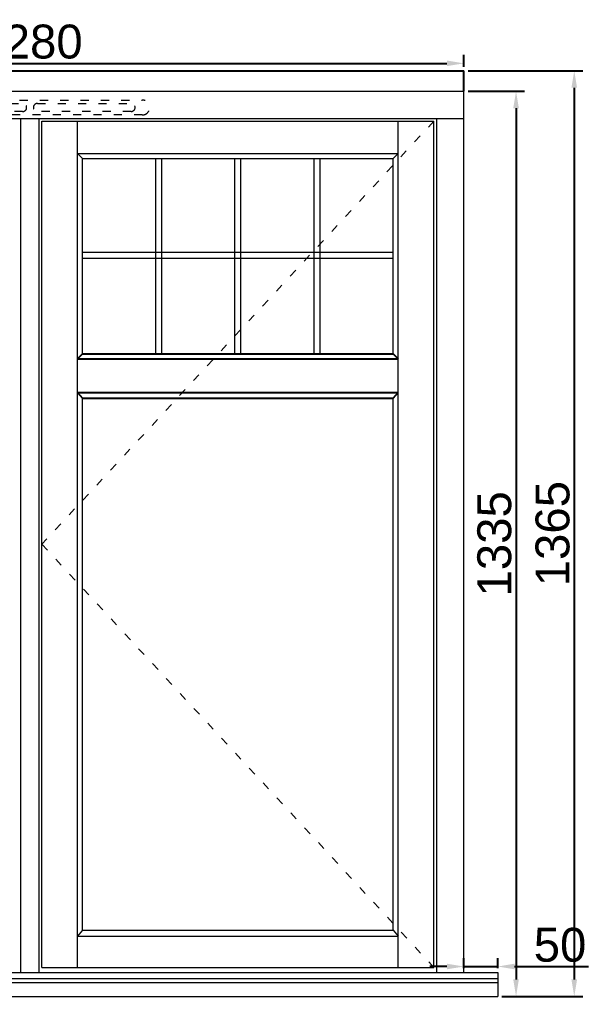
# Model space of a CAD drawing. Header units: millimetres. Extents: x 0 to 182016, y 11 to 3710.
# Drawn here: x 2901 to 3741, y 1312 to 2753 of the extents above; entities that cross this region are included whole.
import ezdxf

# ---------------------------------------------------------------- set-up
doc = ezdxf.new("R2010")
doc.units = ezdxf.units.MM
doc.linetypes.add('ACAD_ISO03W100', pattern=[30, 12, -18])
doc.styles.get("Standard").update_dxf_attribs({"font": 'arial.ttf'})
doc.dimstyles.new('Padidinti matmenys', dxfattribs={"dimscale": 10, "dimtxt": 5, "dimasz": 2.5, "dimexe": 1.25, "dimexo": 0.625, "dimtad": 1, "dimdec": 1, "dimtxsty": 'Standard', "dimcen": 2.5, "dimadec": 0, "dimazin": 0, "dimtfac": 1, "dimtdec": 1, "dimtmove": 0, "dimatfit": 3, "dimfxl": 1, "dimarcsym": 0})

# ---------------------------------------------------------------- blocks, each defined once
blk = doc.blocks.new('*D1320')
at = {"color": 0, "lineweight": -2, "transparency": 16777216}
for p, q in [((2276.9, 2683.4), (2276.9, 2700.8)), ((3556.9, 2683.4), (3556.9, 2700.8)), ((2301.9, 2688.3), (3531.9, 2688.3))]:
    blk.add_line(p, q, dxfattribs=at)
at = {"color": 0, "transparency": 16777216}
for points in [[(2301.9, 2692.5), (2301.9, 2684.2), (2276.9, 2688.3)], [(3531.9, 2692.5), (3531.9, 2684.2), (3556.9, 2688.3)]]:
    blk.add_solid(points, dxfattribs=at)
at = {"layer": 'Defpoints', "color": 0, "transparency": 16777216}
for p in [(3556.9, 2688.3), (2276.9, 2677.2), (3556.9, 2677.2)]:
    blk.add_point(p, dxfattribs=at)
at = {"color": 0, "lineweight": 5, "transparency": 16777216, "insert": (2916.9, 2720.1), "char_height": 50, "attachment_point": 5}
blk.add_mtext('1280', dxfattribs=at)
blk = doc.blocks.new('*D1321')
at = {"color": 0, "lineweight": -2, "transparency": 16777216}
for p, q in [((3563.2, 2647.2), (3646.5, 2647.2)), ((3634, 2622.2), (3634, 1337.2)), ((3613.2, 1312.2), (3646.5, 1312.2))]:
    blk.add_line(p, q, dxfattribs=at)
at = {"color": 0, "transparency": 16777216}
for points in [[(3629.9, 2622.2), (3638.2, 2622.2), (3634, 2647.2)], [(3629.9, 1337.2), (3638.2, 1337.2), (3634, 1312.2)]]:
    blk.add_solid(points, dxfattribs=at)
at = {"layer": 'Defpoints', "color": 0, "transparency": 16777216}
for p in [(3556.9, 2647.2), (3606.9, 1312.2), (3634, 1312.2)]:
    blk.add_point(p, dxfattribs=at)
at = {"color": 0, "lineweight": 5, "transparency": 16777216, "insert": (3602.2, 1979.7), "char_height": 50, "attachment_point": 5, "rotation": 90}
blk.add_mtext('1335', dxfattribs=at)
blk = doc.blocks.new('*D1979')
at = {"color": 0, "lineweight": -2, "ltscale": 0.1, "transparency": 16777216}
for p, q in [((3556.9, 1353.8), (3556.9, 1368.8)), ((3606.9, 1353.8), (3606.9, 1368.8)), ((3531.9, 1356.3), (3506.9, 1356.3)), ((3556.9, 1356.3), (3606.9, 1356.3)), ((3631.9, 1356.3), (3740.9, 1356.3))]:
    blk.add_line(p, q, dxfattribs=at)
at = {"color": 0, "ltscale": 0.1, "transparency": 16777216}
for points in [[(3531.9, 1360.5), (3531.9, 1352.2), (3556.9, 1356.3)], [(3631.9, 1360.5), (3631.9, 1352.2), (3606.9, 1356.3)]]:
    blk.add_solid(points, dxfattribs=at)
at = {"layer": 'Defpoints', "color": 0, "ltscale": 0.1, "transparency": 16777216}
for p in [(3606.9, 1356.3), (3556.9, 1347.5), (3606.9, 1347.5)]:
    blk.add_point(p, dxfattribs=at)
at = {"color": 0, "ltscale": 0.1, "transparency": 16777216, "insert": (3698.9, 1388.1), "char_height": 50, "attachment_point": 5}
blk.add_mtext('50', dxfattribs=at)
blk = doc.blocks.new('*D1981')
at = {"color": 0, "lineweight": -2, "ltscale": 0.1, "transparency": 16777216}
for p, q in [((3563.2, 2677.2), (3732.4, 2677.2)), ((3719.9, 2652.2), (3719.9, 1337.2)), ((3613.2, 1312.2), (3732.4, 1312.2))]:
    blk.add_line(p, q, dxfattribs=at)
at = {"color": 0, "ltscale": 0.1, "transparency": 16777216}
for points in [[(3715.7, 2652.2), (3724.1, 2652.2), (3719.9, 2677.2)], [(3715.7, 1337.2), (3724.1, 1337.2), (3719.9, 1312.2)]]:
    blk.add_solid(points, dxfattribs=at)
at = {"layer": 'Defpoints', "color": 0, "ltscale": 0.1, "transparency": 16777216}
for p in [(3556.9, 2677.2), (3606.9, 1312.2), (3719.9, 1312.2)]:
    blk.add_point(p, dxfattribs=at)
at = {"color": 0, "ltscale": 0.1, "transparency": 16777216, "insert": (3688.1, 1994.7), "char_height": 50, "attachment_point": 5, "rotation": 90}
blk.add_mtext('1365', dxfattribs=at)
blk = doc.blocks.new('tv')
at = {"linetype": 'ACAD_ISO03W100', "lineweight": 5}
for p, q in [((29400.1, 41533.7), (29731.1, 41533.7)), ((29731.1, 41511.7), (29400.1, 41511.7))]:
    blk.add_line(p, q, dxfattribs=at)
for points in [[(29416.6, 41528.7), (29554.6, 41528.7, -1), (29554.6, 41516.7), (29416.6, 41516.7, -1)], [(29576.6, 41516.7, -1), (29576.6, 41528.7), (29714.6, 41528.7, -1), (29714.6, 41516.7)]]:
    blk.add_lwpolyline(points, format="xyb", close=True, dxfattribs=at)
for centre, start, end in [((29400.1, 41522.7), 90, 270), ((29731.1, 41522.7), 270, 90)]:
    blk.add_arc(centre, 11, start, end, dxfattribs=at)

msp = doc.modelspace()

# ---------------------------------------------------------------- linework, layer by layer
at = {"ltscale": 0.1}
for p, q in [((2276.9296579, 2677.192222), (3556.9074518, 2677.192222)), ((3556.9074518, 2647.192222), (3556.9074518, 2677.192222)), ((2987.1014608, 2252.3519076), (3460.2245462, 2252.3519076)), ((2994.4185551, 2259.6690019), (3452.9074518, 2259.6690019)), ((2987.1014608, 2202.7674281), (3460.2245462, 2202.7674281)), ((2994.4185551, 2194.6690019), (3452.9074518, 2194.6690019))]:
    msp.add_line(p, q, dxfattribs=at)
at = {"lineweight": 5}
for p, q in [((2276.9296579, 2647.192222), (3556.9074518, 2647.192222)), ((3556.9074518, 1347.5116013), (3556.9074518, 2647.192222)), ((2276.9296579, 2607.1922216), (3556.9074518, 2607.1922216)), ((2903.4185551, 1347.5116013), (2903.4185551, 2607.1922216)), ((2930.4185551, 1347.5116013), (2930.4185551, 2607.1922216)), ((2934.4185551, 2603.1922216), (3512.9074515, 2603.1922216)), ((2934.4185551, 1354.9617728), (2934.4185551, 2603.1922216)), ((2987.1014608, 1354.9617728), (2987.1014608, 2603.1922216)), ((3460.2245462, 1354.9617728), (3460.2245462, 2603.1922216)), ((3512.9074515, 1354.9617728), (3512.9074515, 2603.1922216)), ((3516.9074515, 1347.5116013), (3516.9074515, 2607.1922216)), ((2987.1014608, 2555.5093159), (3460.2245462, 2555.5093159)), ((2994.4185551, 2548.1922216), (2987.1014608, 2555.5093159)), ((3452.9074518, 2548.1922216), (3460.2245462, 2555.5093159)), ((2994.4185551, 2548.1922216), (3452.9074518, 2548.1922216)), ((2994.4185551, 2259.6690019), (2994.4185551, 2548.1922216)), ((3102.2935551, 2259.6690019), (3102.2935551, 2548.1922216)), ((3111.2935551, 2259.6690019), (3111.2935551, 2548.1922216)), ((3219.1685551, 2259.6690019), (3219.1685551, 2548.1922216)), ((3228.1685551, 2259.6690019), (3228.1685551, 2548.1922216)), ((3336.0435551, 2259.6690019), (3336.0435551, 2548.1922216)), ((3345.0435551, 2259.6690019), (3345.0435551, 2548.1922216)), ((3452.9074518, 2259.6690019), (3452.9074518, 2548.1922216)), ((2994.4185551, 2409.9256242), (3452.9074518, 2409.9256242)), ((2994.4185551, 2400.9256242), (3452.9074518, 2400.9256242)), ((2994.4185551, 1409.9617728), (2994.4185551, 2194.6690019)), ((3452.9074518, 1409.9617728), (3452.9074518, 2194.6690019)), ((2994.4185551, 1409.9617728), (2987.1014608, 1400.980399)), ((2987.1014608, 1400.980399), (3460.2245462, 1400.980399)), ((2994.4185551, 1409.9617728), (3452.9074518, 1409.9617728)), ((3452.9074518, 1409.9617728), (3460.2245462, 1400.980399)), ((2934.4185551, 1354.9617728), (3512.9074515, 1354.9617728)), ((2226.9296579, 1347.5116013), (3606.9074518, 1347.5116013)), ((3606.9074518, 1347.5116013), (3606.9074518, 1312.1617728)), ((2226.9296579, 1338.734043), (3606.9074518, 1338.734043)), ((2226.9296579, 1332.7787661), (3606.9074518, 1332.7787661)), ((2226.9296579, 1312.1617728), (3606.9074518, 1312.1617728))]:
    msp.add_line(p, q, dxfattribs=at)
at = {"linetype": 'ACAD_ISO03W100', "lineweight": 5}
for p, q in [((3512.9074518, 2603.1922216), (2934.4185547, 1979.0769972)), ((2934.4185547, 1979.0769972), (3512.9074518, 1354.9617728))]:
    msp.add_line(p, q, dxfattribs=at)
at = {"ltscale": 0.1}
for points in [[(2994.4185551, 2259.6690019), (2987.1014608, 2252.3519076)], [(3452.9074518, 2259.6690019), (3460.2245462, 2252.3519076)], [(2987.1014608, 2202.7674281), (2994.4185551, 2194.6690019)], [(3452.9074518, 2194.6690019), (3460.2245462, 2202.7674281)]]:
    msp.add_lwpolyline(points, dxfattribs=at)

# ---------------------------------------------------------------- block references
at = {"color": 1}
msp.add_blockref('tv', (-26648.6642773, -38899.4906216), dxfattribs=at)

# ---------------------------------------------------------------- dimensions: what is measured, and where the dimension line sits
at = {"color": 1, "lineweight": 5}
dim = msp.add_linear_dim(base=(3556.9074518, 2688.3307221), p1=(2276.9296579, 2677.192222), p2=(3556.9074518, 2677.192222), dimstyle='Padidinti matmenys', dxfattribs=at)
dim.commit()
dim.dimension.update_dxf_attribs({"geometry": '*D1320', "text_midpoint": (2916.9185549, 2720.1093715)})
at = {"color": 1, "ltscale": 0.1}
dim = msp.add_linear_dim(base=(3719.9030647, 1312.1617728), p1=(3556.9074518, 2677.192222), p2=(3606.9074518, 1312.1617728), angle=90, dimstyle='Padidinti matmenys', dxfattribs=at)
dim.commit()
dim.dimension.update_dxf_attribs({"geometry": '*D1981', "text_midpoint": (3688.1073621, 1994.6769974)})
at = {"color": 1, "lineweight": 5}
dim = msp.add_linear_dim(base=(3634.0318297, 1312.1617728), p1=(3556.9074518, 2647.192222), p2=(3606.9074518, 1312.1617728), angle=90, dimstyle='Padidinti matmenys', dxfattribs=at)
dim.commit()
dim.dimension.update_dxf_attribs({"geometry": '*D1321', "text_midpoint": (3602.2361271, 1979.6769974)})
at = {"color": 1, "ltscale": 0.1}
dim = msp.add_linear_dim(base=(3606.9074518, 1356.3493894), p1=(3556.9074518, 1347.5116013), p2=(3606.9074518, 1347.5116013), dimstyle='Padidinti matmenys', dxfattribs=at)
dim.commit()
dim.dimension.update_dxf_attribs({"geometry": '*D1979', "text_midpoint": (3698.8839184, 1388.1280388)})

doc.saveas('drawing.dxf')
